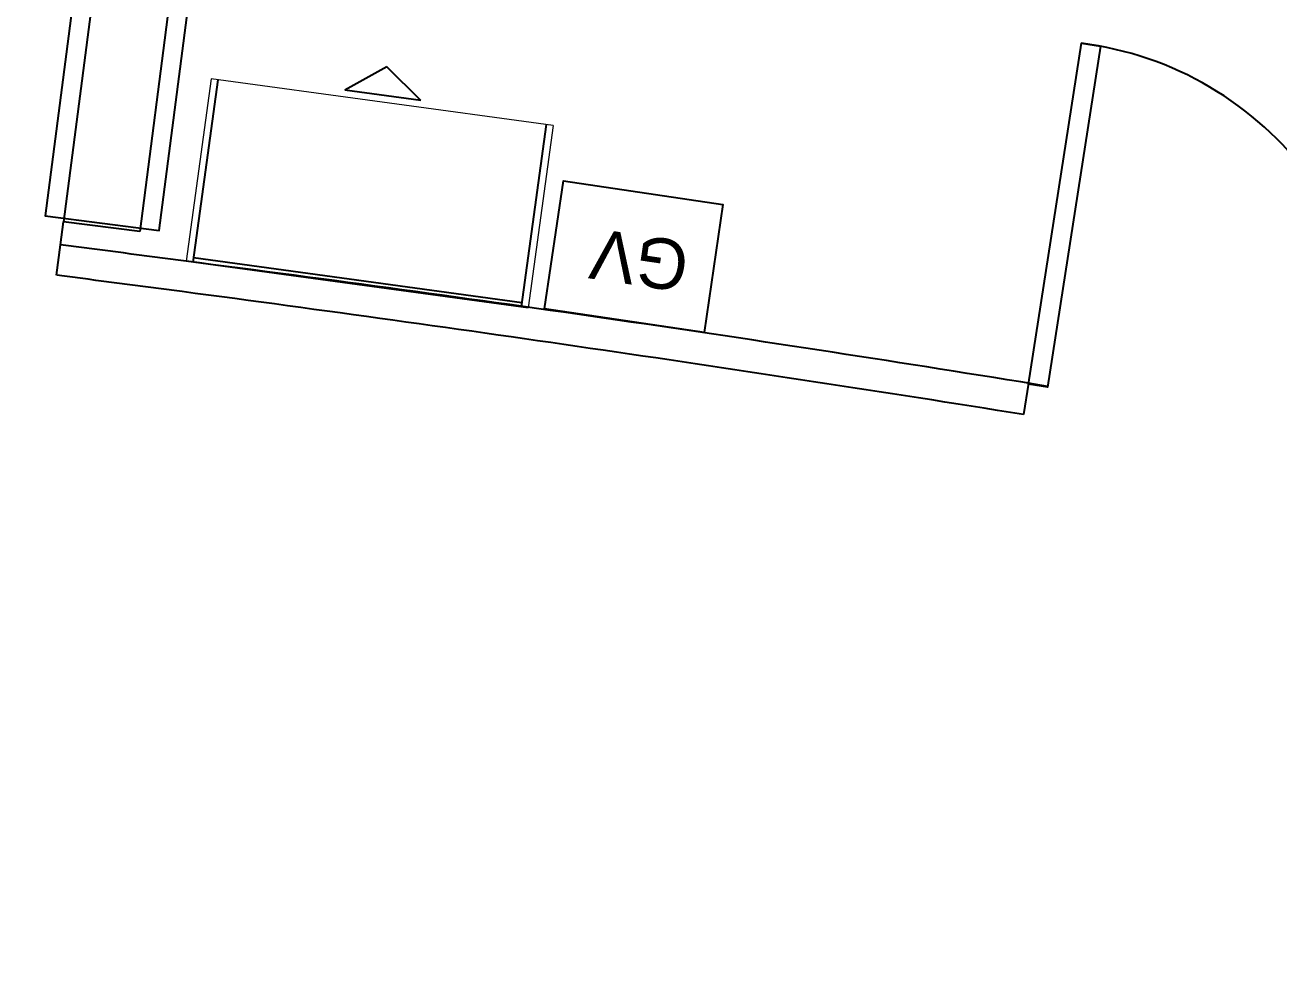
# Model space of a CAD drawing. Extents: x -15 to 8521, y -5327 to 1905.
# Drawn here: x 2557.3 to 2884.2, y 731.5 to 976.7 of the extents above; entities that cross this region are included whole.
import ezdxf

# ---------------------------------------------------------------- set-up
doc = ezdxf.new("R2010")
doc.units = 0
for name, color, linetype in [('AR-DIV', 2, 'Continuous'), ('AR-ESQ', 2, 'Continuous'), ('AR-MOB', 2, 'Continuous'), ('AR-PAR-ALV', 5, 'Continuous'), ('AR-POR', 1, 'Continuous')]:
    doc.layers.add(name, color=color, linetype=linetype)

# ---------------------------------------------------------------- blocks, each defined once
blk = doc.blocks.new('ARM-ALTO')
at = {"color": 0, "linetype": 'Continuous', "lineweight": 15}
for p, q in [((2109.7842, 1073.1184), (2109.3042, 1073.1184)), ((2109.3042, 1072.2184), (2109.3042, 1073.1184)), ((2109.7842, 1073.1184), (2109.7842, 1072.2184)), ((2109.7842, 1072.2184), (2109.3042, 1072.2184)), ((2109.7842, 1072.2184), (2109.3042, 1072.2184)), ((2109.7842, 1072.2184), (2109.3042, 1072.2184))]:
    blk.add_line(p, q, dxfattribs=at)
at = {"color": 0}
for p, q in [((2109.7842, 1073.1004), (2109.3042, 1073.1004)), ((2109.3162, 1072.2364), (2109.3162, 1073.1004)), ((2109.8026, 1072.7684), (2109.8026, 1072.5684)), ((2109.8026, 1072.7684), (2109.8776, 1072.6684)), ((2109.8776, 1072.6684), (2109.8026, 1072.5684)), ((2109.7842, 1072.2364), (2109.3042, 1072.2364))]:
    blk.add_line(p, q, dxfattribs=at)
blk = doc.blocks.new('gaveteiro')
at = {"color": 2}
blk.add_lwpolyline([(-0.21, 0.3375), (0.21, 0.3375), (0.21, 0), (-0.21, 0)], close=True, dxfattribs=at)
blk.add_text('GV', height=0.13125, dxfattribs=at).set_placement((-0.1427, 0.1105))

msp = doc.modelspace()

# ---------------------------------------------------------------- linework, layer by layer
at = {"layer": 'AR-DIV'}
for p, q in [((2566.584, 919.349), (2567.371, 925.392)), ((2565.557, 911.415), (2566.584, 919.349))]:
    msp.add_line(p, q, dxfattribs=at)
msp.add_lwpolyline([(2818.977, 883.242), (2817.673, 875.091)], dxfattribs=at)
for centre, radius, start, end in [((1472.37, -7593.174), 8582.561, 82.454933, 82.6752737), ((1768.621, -5591.353), 6559.246, 80.7416685, 82.7242795), ((1471.833, -7597.219), 8578.642, 82.4548365, 82.6752047), ((1523.115, -7218.72), 8196.686, 80.9128426, 82.4627963)]:
    msp.add_arc(centre, radius, start, end, dxfattribs=at)
at = {"layer": 'AR-ESQ'}
msp.add_arc((1510.03, -7309.6), 8965, 65.4903797, 82.5178433, dxfattribs=at)
at = {"layer": 'AR-PAR-ALV'}
for p, q in [((2663.579, 1666.581), (2567.371, 925.392)), ((2683.413, 1664.007), (2587.205, 922.818)), ((2587.205, 922.818), (2567.371, 925.392))]:
    msp.add_line(p, q, dxfattribs=at)
msp.add_lwpolyline([(2685.796, 1643.524, 0.0008306), (2656.045, 1647.386), (2562.529, 926.934), (2592.28, 923.073)], format="xyb", close=True, dxfattribs=at)
for radius, start in [(9215, 47.9559554), (9200, 48.049596)]:
    msp.add_arc((1510.03, -7309.6), radius, start, 90, dxfattribs=at)
at = {"layer": 'AR-POR'}
msp.add_lwpolyline([(2818.939, 882.998), (2832.741, 971.925), (2837.681, 971.159), (2823.879, 882.232), (2818.939, 882.998)], dxfattribs=at)
msp.add_arc((2821.792, 885.083), 87.53, 349.63345, 82.81445, dxfattribs=at)

# ---------------------------------------------------------------- block references
at = {"layer": 'AR-MOB', "yscale": 100, "zscale": 100}
for name, p, xscale, rotation in [('ARM-ALTO', (-132159.881, -193579.457), -99.99999999999999, 262.2286267639395), ('gaveteiro', (2718.476, 932.97), 100, 171.6321282208659)]:
    msp.add_blockref(name, p, dxfattribs=dict(at, xscale=xscale, rotation=rotation))

doc.saveas('drawing.dxf')
